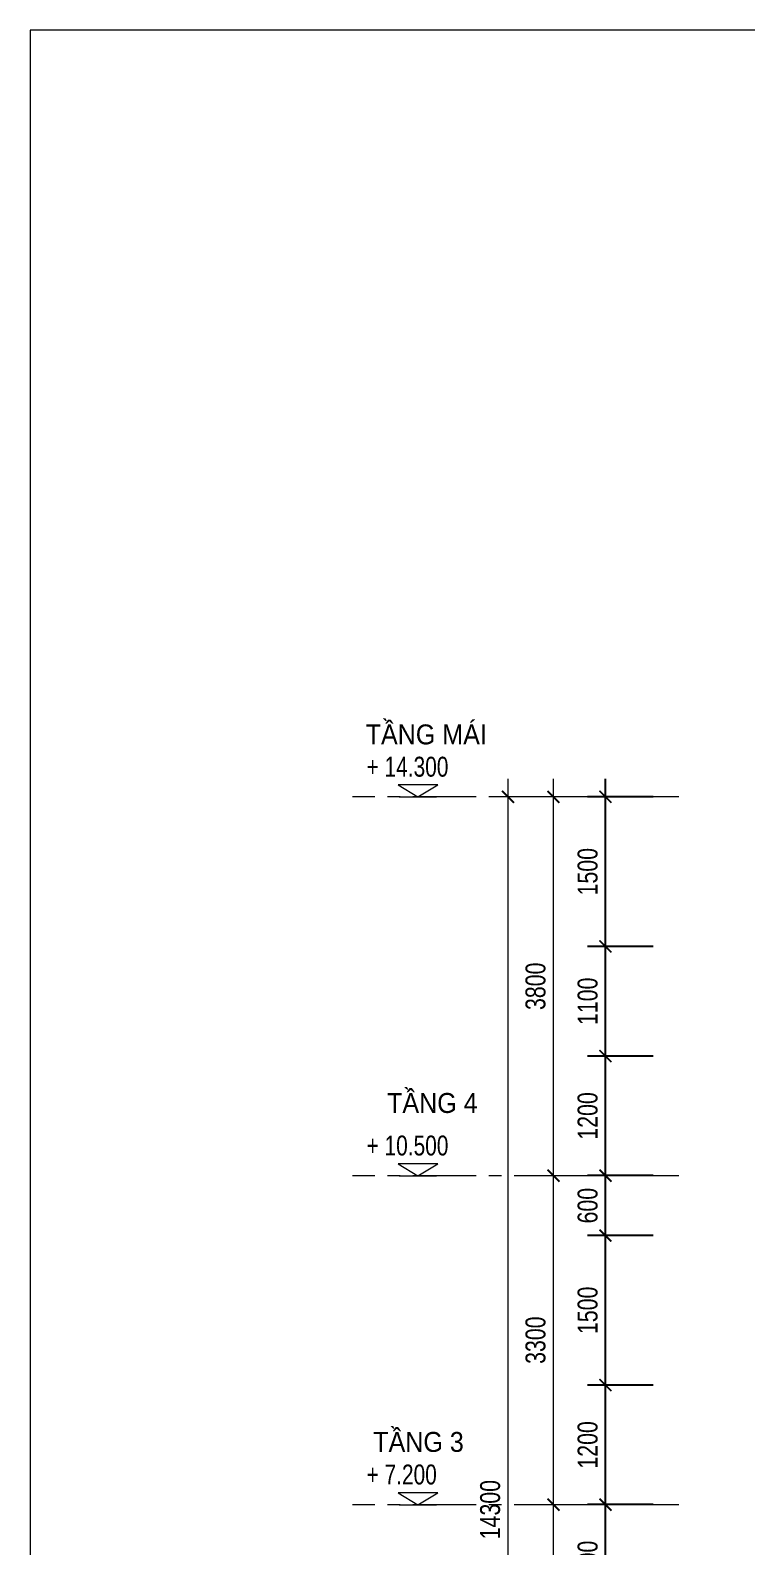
# Model space of a CAD drawing. Header units: millimetres. Extents: x -78046 to 260989, y -99288 to 158505.
# Drawn here: x 181189 to 188374, y -60103 to -44892 of the extents above; entities that cross this region are included whole.
import ezdxf

# ---------------------------------------------------------------- set-up
doc = ezdxf.new("R2010")
doc.units = ezdxf.units.MM
doc.header["$LTSCALE"] = 100
doc.header["$PDMODE"] = 98
doc.linetypes.add('CENTER', pattern=[50.8, 31.75, -6.35, 6.35, -6.35])
doc.layers.get('Defpoints').update_dxf_attribs({"lineweight": 13})
for name, color, linetype, lineweight in [('-CENTER', 143, 'CENTER', 13), ('-DIM', 9, 'Continuous', 13), ('-DOOR', 137, 'Continuous', 9), ('-KH', 143, 'Continuous', 13), ('-LINE1', 7, 'Continuous', 18), ('-TEXT', 7, 'Continuous', 15)]:
    doc.layers.add(name, color=color, linetype=linetype, lineweight=lineweight)
doc.styles.add('1', font='arial.ttf')
doc.styles.add('AVANH', font='VHAVAN_2.TTF', dxfattribs={"width": 0.8})
doc.styles.add('X-5M-DH-TUM1$0$AVANTH', font='arial.ttf', dxfattribs={"width": 0.9})
doc.dimstyles.new('C_100A3', dxfattribs={"dimscale": 100, "dimtxt": 2.5, "dimasz": 1.2, "dimexe": 1.8, "dimexo": 0, "dimgap": 0.75, "dimtad": 1, "dimdec": 0, "dimzin": 0, "dimdsep": 46, "dimtxsty": 'AVANH', "dimblk": 'ARCHTICK', "dimcen": 0, "dimdle": 1.8, "dimclrd": 256, "dimclre": 256, "dimclrt": 7, "dimadec": 0, "dimazin": 0, "dimtfac": 0.0001, "dimtdec": 0, "dimtix": 1, "dimtmove": 2, "dimatfit": 3, "dimldrblk": 'ARCHTICK', "dimfxl": 1.8, "dimtolj": 1, "dimtzin": 0, "dimarcsym": 0})

# ---------------------------------------------------------------- blocks, each defined once
blk = doc.blocks.new('_ARCHTICK')
at = {"const_width": 0.15}
blk.add_lwpolyline([(-0.5, -0.5), (0.5, 0.5)], dxfattribs=at)
blk = doc.blocks.new('*D88')
at = {"layer": '-DIM', "lineweight": -2, "transparency": 16777216}
for p, q in [((-1874, 3920), (-1874, 7580)), ((-1120, 7400), (-2054, 7400)), ((-1120, 4100), (-2054, 4100))]:
    blk.add_line(p, q, dxfattribs=at)
at = {"layer": 'Defpoints', "color": 0, "transparency": 16777216}
for p in [(-1874, 7400), (-1120, 7400), (-1120, 4100)]:
    blk.add_point(p, dxfattribs=at)
at = {"layer": '-DIM', "lineweight": -2, "transparency": 16777216, "xscale": 120, "yscale": 120, "zscale": 120}
for p, rotation in [((-1874, 7400), 90), ((-1874, 4100), 270)]:
    blk.add_blockref('_ARCHTICK', p, dxfattribs=dict(at, rotation=rotation))
at = {"layer": '-DIM', "color": 7, "transparency": 16777216, "insert": (-2053, 5750), "char_height": 200, "attachment_point": 5, "rotation": 90, "style": 'AVANH'}
blk.add_mtext('\\A1;3300', dxfattribs=at)
blk = doc.blocks.new('*D89')
at = {"layer": '-DIM', "lineweight": -2, "transparency": 16777216}
for p, q in [((-1874, 7220), (-1874, 10880)), ((-1120, 10700), (-2054, 10700)), ((-1120, 7400), (-2054, 7400))]:
    blk.add_line(p, q, dxfattribs=at)
at = {"layer": 'Defpoints', "color": 0, "transparency": 16777216}
for p in [(-1874, 10700), (-1120, 10700), (-1120, 7400)]:
    blk.add_point(p, dxfattribs=at)
at = {"layer": '-DIM', "lineweight": -2, "transparency": 16777216, "xscale": 120, "yscale": 120, "zscale": 120}
for p, rotation in [((-1874, 10700), 90), ((-1874, 7400), 270)]:
    blk.add_blockref('_ARCHTICK', p, dxfattribs=dict(at, rotation=rotation))
at = {"layer": '-DIM', "color": 7, "transparency": 16777216, "insert": (-2053, 9050), "char_height": 200, "attachment_point": 5, "rotation": 90, "style": 'AVANH'}
blk.add_mtext('\\A1;3300', dxfattribs=at)
blk = doc.blocks.new('*D90')
at = {"layer": '-DIM', "lineweight": -2, "transparency": 16777216}
for p, q in [((-1874, 10520), (-1874, 14680)), ((-1120, 14500), (-2054, 14500)), ((-1120, 10700), (-2054, 10700))]:
    blk.add_line(p, q, dxfattribs=at)
at = {"layer": 'Defpoints', "color": 0, "transparency": 16777216}
for p in [(-1874, 14500), (-1120, 14500), (-1120, 10700)]:
    blk.add_point(p, dxfattribs=at)
at = {"layer": '-DIM', "lineweight": -2, "transparency": 16777216, "xscale": 120, "yscale": 120, "zscale": 120}
for p, rotation in [((-1874, 14500), 90), ((-1874, 10700), 270)]:
    blk.add_blockref('_ARCHTICK', p, dxfattribs=dict(at, rotation=rotation))
at = {"layer": '-DIM', "color": 7, "transparency": 16777216, "insert": (-2053, 12600), "char_height": 200, "attachment_point": 5, "rotation": 90, "style": 'AVANH'}
blk.add_mtext('\\A1;3800', dxfattribs=at)
blk = doc.blocks.new('*D92')
at = {"layer": '-DIM', "lineweight": -2, "transparency": 16777216}
for p, q in [((-2329, 20), (-2329, 14680)), ((-1120, 14500), (-2509, 14500)), ((-1120, 200), (-2509, 200))]:
    blk.add_line(p, q, dxfattribs=at)
at = {"layer": 'Defpoints', "color": 0, "transparency": 16777216}
for p in [(-2329, 14500), (-1120, 14500), (-1120, 200)]:
    blk.add_point(p, dxfattribs=at)
at = {"layer": '-DIM', "lineweight": -2, "transparency": 16777216, "xscale": 120, "yscale": 120, "zscale": 120}
for p, rotation in [((-2329, 14500), 90), ((-2329, 200), 270)]:
    blk.add_blockref('_ARCHTICK', p, dxfattribs=dict(at, rotation=rotation))
at = {"layer": '-DIM', "color": 7, "transparency": 16777216, "insert": (-2508, 7350), "char_height": 200, "attachment_point": 5, "rotation": 90, "style": 'AVANH'}
blk.add_mtext('\\A1;14300', dxfattribs=at)
blk = doc.blocks.new('cot')
at = {"layer": '-KH'}
blk.add_line((116899, -109064), (117274, -109064), dxfattribs=at)
blk.add_lwpolyline([(117286, -108944), (116888, -108944), (117087, -109064)], close=True, dxfattribs=at)
blk.add_solid([(117087, -109064), (117087, -108944), (117286, -108944), (117087, -109064)], dxfattribs=at)
blk = doc.blocks.new('*D519')
at = {"layer": '-DIM', "lineweight": -2, "transparency": 16777216}
for p, q in [((186958, -61061), (186958, -59501)), ((187438, -59681), (186778, -59681)), ((187438, -60881), (186778, -60881))]:
    blk.add_line(p, q, dxfattribs=at)
at = {"layer": 'Defpoints', "color": 0, "transparency": 16777216}
for p in [(186958, -59681), (187438, -59681), (187438, -60881)]:
    blk.add_point(p, dxfattribs=at)
at = {"layer": '-DIM', "lineweight": -2, "transparency": 16777216, "xscale": 120, "yscale": 120, "zscale": 120}
for p, rotation in [((186958, -59681), 90), ((186958, -60881), 270)]:
    blk.add_blockref('_ARCHTICK', p, dxfattribs=dict(at, rotation=rotation))
at = {"layer": '-DIM', "color": 7, "transparency": 16777216, "insert": (186780, -60281), "char_height": 200, "attachment_point": 5, "rotation": 90, "style": 'AVANH'}
blk.add_mtext('\\A1;1200', dxfattribs=at)
blk = doc.blocks.new('*D520')
at = {"layer": '-DIM', "lineweight": -2, "transparency": 16777216}
for p, q in [((186958, -58662), (186958, -56802)), ((187438, -56982), (186778, -56982)), ((187438, -58482), (186778, -58482))]:
    blk.add_line(p, q, dxfattribs=at)
at = {"layer": 'Defpoints', "color": 0, "transparency": 16777216}
for p in [(186958, -56982), (187438, -56982), (187438, -58482)]:
    blk.add_point(p, dxfattribs=at)
at = {"layer": '-DIM', "lineweight": -2, "transparency": 16777216, "xscale": 120, "yscale": 120, "zscale": 120}
for p, rotation in [((186958, -56982), 90), ((186958, -58482), 270)]:
    blk.add_blockref('_ARCHTICK', p, dxfattribs=dict(at, rotation=rotation))
at = {"layer": '-DIM', "color": 7, "transparency": 16777216, "insert": (186780, -57732), "char_height": 200, "attachment_point": 5, "rotation": 90, "style": 'AVANH'}
blk.add_mtext('\\A1;1500', dxfattribs=at)
blk = doc.blocks.new('*D521')
at = {"layer": '-DIM', "lineweight": -2, "transparency": 16777216}
for p, q in [((186958, -57162), (186958, -56201)), ((187438, -56381), (186778, -56381)), ((187438, -56982), (186778, -56982))]:
    blk.add_line(p, q, dxfattribs=at)
at = {"layer": 'Defpoints', "color": 0, "transparency": 16777216}
for p in [(186958, -56381), (187438, -56381), (187438, -56982)]:
    blk.add_point(p, dxfattribs=at)
at = {"layer": '-DIM', "lineweight": -2, "transparency": 16777216, "xscale": 120, "yscale": 120, "zscale": 120}
for p, rotation in [((186958, -56381), 90), ((186958, -56982), 270)]:
    blk.add_blockref('_ARCHTICK', p, dxfattribs=dict(at, rotation=rotation))
at = {"layer": '-DIM', "color": 7, "transparency": 16777216, "insert": (186780, -56682), "char_height": 200, "attachment_point": 5, "rotation": 90, "style": 'AVANH'}
blk.add_mtext('\\A1;600', dxfattribs=at)
blk = doc.blocks.new('*D522')
at = {"layer": '-DIM', "lineweight": -2, "transparency": 16777216}
for p, q in [((186958, -55362), (186958, -53902)), ((187438, -54082), (186778, -54082)), ((187438, -55182), (186778, -55182))]:
    blk.add_line(p, q, dxfattribs=at)
at = {"layer": 'Defpoints', "color": 0, "transparency": 16777216}
for p in [(186958, -54082), (187438, -54082), (187438, -55182)]:
    blk.add_point(p, dxfattribs=at)
at = {"layer": '-DIM', "lineweight": -2, "transparency": 16777216, "xscale": 120, "yscale": 120, "zscale": 120}
for p, rotation in [((186958, -54082), 90), ((186958, -55182), 270)]:
    blk.add_blockref('_ARCHTICK', p, dxfattribs=dict(at, rotation=rotation))
at = {"layer": '-DIM', "color": 7, "transparency": 16777216, "insert": (186780, -54632), "char_height": 200, "attachment_point": 5, "rotation": 90, "style": 'AVANH'}
blk.add_mtext('\\A1;1100', dxfattribs=at)
blk = doc.blocks.new('*D523')
at = {"layer": '-DIM', "lineweight": -2, "transparency": 16777216}
for p, q in [((186958, -54262), (186958, -52401)), ((187438, -52581), (186778, -52581)), ((187438, -54082), (186778, -54082))]:
    blk.add_line(p, q, dxfattribs=at)
at = {"layer": 'Defpoints', "color": 0, "transparency": 16777216}
for p in [(186958, -52581), (187438, -52581), (187438, -54082)]:
    blk.add_point(p, dxfattribs=at)
at = {"layer": '-DIM', "lineweight": -2, "transparency": 16777216, "xscale": 120, "yscale": 120, "zscale": 120}
for p, rotation in [((186958, -52581), 90), ((186958, -54082), 270)]:
    blk.add_blockref('_ARCHTICK', p, dxfattribs=dict(at, rotation=rotation))
at = {"layer": '-DIM', "color": 7, "transparency": 16777216, "insert": (186780, -53332), "char_height": 200, "attachment_point": 5, "rotation": 90, "style": 'AVANH'}
blk.add_mtext('\\A1;1500', dxfattribs=at)
blk = doc.blocks.new('*D524')
at = {"layer": '-DIM', "lineweight": -2, "transparency": 16777216}
for p, q in [((186958, -56561), (186958, -55002)), ((187438, -55182), (186778, -55182)), ((187438, -56381), (186778, -56381))]:
    blk.add_line(p, q, dxfattribs=at)
at = {"layer": 'Defpoints', "color": 0, "transparency": 16777216}
for p in [(186958, -55182), (187438, -55182), (187438, -56381)]:
    blk.add_point(p, dxfattribs=at)
at = {"layer": '-DIM', "lineweight": -2, "transparency": 16777216, "xscale": 120, "yscale": 120, "zscale": 120}
for p, rotation in [((186958, -55182), 90), ((186958, -56381), 270)]:
    blk.add_blockref('_ARCHTICK', p, dxfattribs=dict(at, rotation=rotation))
at = {"layer": '-DIM', "color": 7, "transparency": 16777216, "insert": (186780, -55782), "char_height": 200, "attachment_point": 5, "rotation": 90, "style": 'AVANH'}
blk.add_mtext('\\A1;1200', dxfattribs=at)
blk = doc.blocks.new('*D525')
at = {"layer": '-DIM', "lineweight": -2, "transparency": 16777216}
for p, q in [((186958, -59861), (186958, -58302)), ((187438, -58482), (186778, -58482)), ((187438, -59681), (186778, -59681))]:
    blk.add_line(p, q, dxfattribs=at)
at = {"layer": 'Defpoints', "color": 0, "transparency": 16777216}
for p in [(186958, -58482), (187438, -58482), (187438, -59681)]:
    blk.add_point(p, dxfattribs=at)
at = {"layer": '-DIM', "lineweight": -2, "transparency": 16777216, "xscale": 120, "yscale": 120, "zscale": 120}
for p, rotation in [((186958, -58482), 90), ((186958, -59681), 270)]:
    blk.add_blockref('_ARCHTICK', p, dxfattribs=dict(at, rotation=rotation))
at = {"layer": '-DIM', "color": 7, "transparency": 16777216, "insert": (186780, -59082), "char_height": 200, "attachment_point": 5, "rotation": 90, "style": 'AVANH'}
blk.add_mtext('\\A1;1200', dxfattribs=at)
blk = doc.blocks.new('ƯEQ')
at = {"layer": '-CENTER', "ltscale": 0.2}
for p, q in [((-616.7, 14500), (-3887.9, 14500)), ((-616.7, 10700), (-3887.9, 10700)), ((-616.7, 7400), (-3887.9, 7400))]:
    blk.add_line(p, q, dxfattribs=at)
at = {"layer": '-CENTER'}
for p in [(-120320.2, 123563.7), (-120320.2, 119763.7), (-120320.2, 116463.7)]:
    blk.add_blockref('cot', p, dxfattribs=at)
at = {"layer": '-TEXT', "color": 2, "style": 'X-5M-DH-TUM1$0$AVANTH', "width": 0.9}
for s, p in [('TẦNG MÁI', (-3757, 15026.7)), ('TẦNG 4', (-3542.5, 11329.6)), ('TẦNG 3', (-3681.2, 7929.6))]:
    blk.add_text(s, height=200, dxfattribs=at).set_placement(p)
at = {"layer": '-TEXT', "style": '1', "width": 0.75}
for s, p in [('+ 14.300', (-3748.7, 14702.8)), ('+ 10.500', (-3748.7, 10902.8)), ('+ 7.200', (-3748.7, 7602.8))]:
    blk.add_text(s, height=200, dxfattribs=at).set_placement(p)
at = {"layer": '-DIM'}
for base, p1, p2, picture, middle in [((-2329.5, 14500), (-1119.9, 200), (-1119.9, 14500), '*D92', (-2507.9, 7350)), ((-1874.2, 14500), (-1119.9, 10700), (-1119.9, 14500), '*D90', (-2052.7, 12600)), ((-1874.2, 10700), (-1119.9, 7400), (-1119.9, 10700), '*D89', (-2052.7, 9050)), ((-1874.2, 7400), (-1119.9, 4100), (-1119.9, 7400), '*D88', (-2052.7, 5750))]:
    dim = blk.add_linear_dim(base=base, p1=p1, p2=p2, angle=90, dimstyle='C_100A3', override={"dimtxt": 2}, dxfattribs=at)
    dim.commit()
    dim.dimension.update_dxf_attribs({"geometry": picture, "text_midpoint": middle})

msp = doc.modelspace()

# ---------------------------------------------------------------- linework, layer by layer
at = {"layer": '-LINE1'}
msp.add_lwpolyline([(181189.3, -73106.9), (221089.3, -73106.9), (221089.3, -44891.9), (181189.3, -44891.9)], close=True, dxfattribs=at)

# ---------------------------------------------------------------- block references
at = {"layer": '-DOOR', "color": 2}
msp.add_blockref('ƯEQ', (188310.2, -67081.5), dxfattribs=at)

# ---------------------------------------------------------------- dimensions: what is measured, and where the dimension line sits
at = {"layer": '-DIM'}
for base, p1, p2, picture, middle in [((186958.4, -52581.5), (187437.9, -54081.8), (187437.9, -52581.5), '*D523', (186780, -53331.7)), ((186958.4, -54081.8), (187437.9, -55181.8), (187437.9, -54081.8), '*D522', (186780, -54631.8)), ((186958.4, -55181.8), (187437.9, -56381.5), (187437.9, -55181.8), '*D524', (186780, -55781.7)), ((186958.4, -56381.5), (187437.9, -56981.6), (187437.9, -56381.5), '*D521', (186780, -56681.5)), ((186958.4, -56981.6), (187437.9, -58481.6), (187437.9, -56981.6), '*D520', (186780, -57731.6)), ((186958.4, -58481.6), (187437.9, -59681.5), (187437.9, -58481.6), '*D525', (186780, -59081.5)), ((186958.4, -59681.5), (187437.9, -60881.5), (187437.9, -59681.5), '*D519', (186780, -60281.5))]:
    dim = msp.add_linear_dim(base=base, p1=p1, p2=p2, angle=90, dimstyle='C_100A3', override={"dimtxt": 2}, dxfattribs=at)
    dim.commit()
    dim.dimension.update_dxf_attribs({"geometry": picture, "text_midpoint": middle})

doc.saveas('drawing.dxf')
